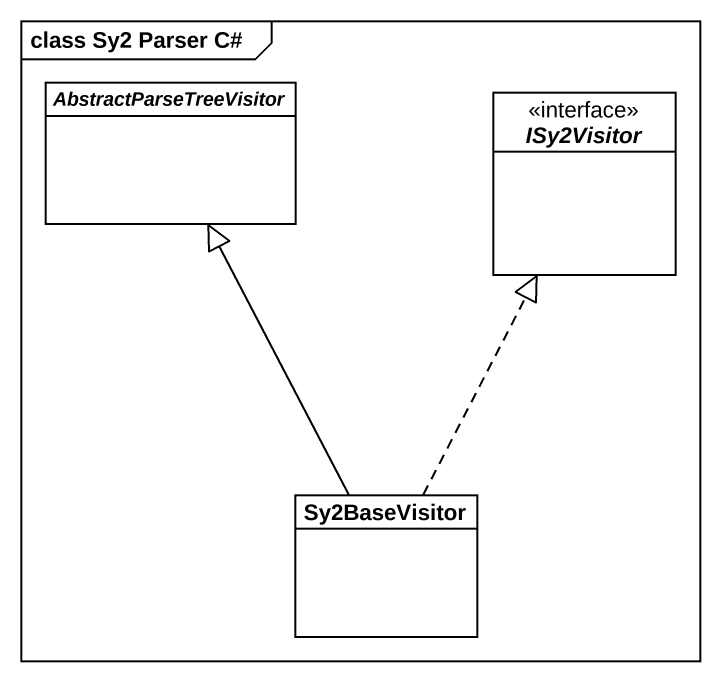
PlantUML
@startuml
mainframe class Sy2 Parser C#
hide circle
hide empty members
abstract class AbstractParseTreeVisitor
interface ISy2Visitor
class Sy2BaseVisitor
Sy2BaseVisitor -up-|> AbstractParseTreeVisitor
Sy2BaseVisitor .up.|> ISy2Visitor
@enduml
